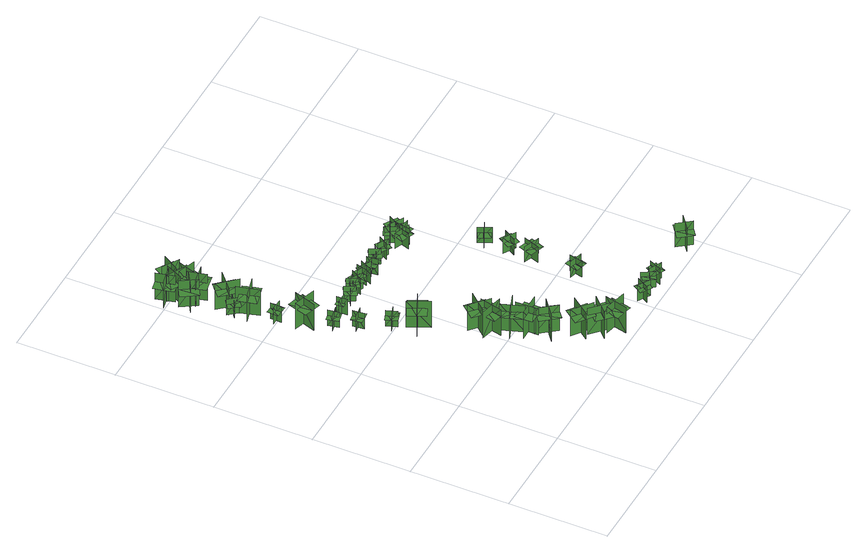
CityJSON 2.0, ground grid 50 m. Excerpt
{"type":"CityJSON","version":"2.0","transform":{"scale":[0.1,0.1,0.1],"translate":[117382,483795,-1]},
"CityObjects":{
"tree1":{"type":"SolitaryVegetationObject","geometry":[{"type":"MultiSurface","lod":"1","boundaries":[[[0,1,2]],[[0,2,3]],[[4,5,6]],[[4,6,7]],[[8,9,10]],[[8,10,11]],[[8,12,13]],[[8,13,9]]]}]},
"tree2":{"type":"SolitaryVegetationObject","geometry":[{"type":"MultiSurface","lod":"1","boundaries":[[[14,15,16]],[[14,16,17]],[[18,19,20]],[[18,20,21]],[[22,23,24]],[[22,24,25]],[[22,26,27]],[[22,27,23]]]}]},
"tree3":{"type":"SolitaryVegetationObject","geometry":[{"type":"MultiSurface","lod":"1","boundaries":[[[28,29,30]],[[28,30,31]],[[32,33,34]],[[32,34,35]],[[36,37,38]],[[36,38,39]],[[36,40,41]],[[36,41,37]]]}]},
"tree4":{"type":"SolitaryVegetationObject","geometry":[{"type":"MultiSurface","lod":"1","boundaries":[[[42,43,44]],[[42,44,45]],[[46,47,48]],[[46,48,49]],[[50,51,52]],[[50,52,53]],[[50,54,55]],[[50,55,51]]]}]},
"tree5":{"type":"SolitaryVegetationObject","geometry":[{"type":"MultiSurface","lod":"1","boundaries":[[[56,57,58]],[[56,58,59]],[[60,61,62]],[[60,62,63]],[[64,65,66]],[[64,66,67]],[[64,68,69]],[[64,69,65]]]}]},
"tree6":{"type":"SolitaryVegetationObject","geometry":[{"type":"MultiSurface","lod":"1","boundaries":[[[70,71,72]],[[70,72,73]],[[74,75,76]],[[74,76,77]],[[78,79,80]],[[78,80,81]],[[78,82,83]],[[78,83,79]]]}]},
"tree7":{"type":"SolitaryVegetationObject","geometry":[{"type":"MultiSurface","lod":"1","boundaries":[[[84,85,86]],[[84,86,87]],[[88,89,90]],[[88,90,91]],[[92,93,94]],[[92,94,95]],[[92,96,97]],[[92,97,93]]]}]},
"tree8":{"type":"SolitaryVegetationObject","geometry":[{"type":"MultiSurface","lod":"1","boundaries":[[[98,99,100]],[[98,100,101]],[[102,103,104]],[[102,104,105]],[[106,107,108]],[[106,108,109]],[[106,110,111]],[[106,111,107]]]}]},
"tree9":{"type":"SolitaryVegetationObject","geometry":[{"type":"MultiSurface","lod":"1","boundaries":[[[112,113,114]],[[112,114,115]],[[116,117,118]],[[116,118,119]],[[120,121,122]],[[120,122,123]],[[120,124,125]],[[120,125,121]]]}]},
"tree10":{"type":"SolitaryVegetationObject","geometry":[{"type":"MultiSurface","lod":"1","boundaries":[[[126,127,128]],[[126,128,129]],[[130,131,132]],[[130,132,133]],[[134,135,136]],[[134,136,137]],[[134,138,139]],[[134,139,135]]]}]},
"tree11":{"type":"SolitaryVegetationObject","geometry":[{"type":"MultiSurface","lod":"1","boundaries":[[[140,141,142]],[[140,142,143]],[[144,145,146]],[[144,146,147]],[[148,149,150]],[[148,150,151]],[[148,152,153]],[[148,153,149]]]}]},
"tree12":{"type":"SolitaryVegetationObject","geometry":[{"type":"MultiSurface","lod":"1","boundaries":[[[154,155,156]],[[154,156,157]],[[158,159,160]],[[158,160,161]],[[162,163,164]],[[162,164,165]],[[162,166,167]],[[162,167,163]]]}]},
"tree13":{"type":"SolitaryVegetationObject","geometry":[{"type":"MultiSurface","lod":"1","boundaries":[[[168,169,170]],[[168,170,171]],[[172,173,174]],[[172,174,175]],[[176,177,178]],[[176,178,179]],[[176,180,181]],[[176,181,177]]]}]},
"tree14":{"type":"SolitaryVegetationObject","geometry":[{"type":"MultiSurface","lod":"1","boundaries":[[[182,183,184]],[[182,184,185]],[[186,187,188]],[[186,188,189]],[[190,191,192]],[[190,192,193]],[[190,194,195]],[[190,195,191]]]}]},
"tree15":{"type":"SolitaryVegetationObject","geometry":[{"type":"MultiSurface","lod":"1","boundaries":[[[196,197,198]],[[196,198,199]],[[200,201,202]],[[200,202,203]],[[204,205,206]],[[204,206,207]],[[204,207,208]],[[204,208,209]]]}]},
"tree16":{"type":"SolitaryVegetationObject","geometry":[{"type":"MultiSurface","lod":"1","boundaries":[[[210,211,212]],[[210,212,213]],[[214,215,216]],[[214,216,217]],[[218,219,220]],[[218,220,221]],[[218,222,223]],[[218,223,219]]]}]},
"tree17":{"type":"SolitaryVegetationObject","geometry":[{"type":"MultiSurface","lod":"1","boundaries":[[[224,225,226]],[[224,226,227]],[[228,229,230]],[[228,230,231]],[[232,233,234]],[[232,234,235]],[[232,236,237]],[[232,237,233]]]}]},
"tree18":{"type":"SolitaryVegetationObject","geometry":[{"type":"MultiSurface","lod":"1","boundaries":[[[238,239,240]],[[238,240,241]],[[242,243,244]],[[242,244,245]],[[246,247,248]],[[246,248,249]],[[246,250,251]],[[246,251,247]]]}]},
"tree19":{"type":"SolitaryVegetationObject","geometry":[{"type":"MultiSurface","lod":"1","boundaries":[[[252,253,254]],[[252,254,255]],[[256,257,258]],[[256,258,259]],[[260,261,262]],[[260,262,263]],[[260,264,265]],[[260,265,261]]]}]},
"tree20":{"type":"SolitaryVegetationObject","geometry":[{"type":"MultiSurface","lod":"1","boundaries":[[[266,267,268]],[[266,268,269]],[[270,271,272]],[[270,272,273]],[[274,275,276]],[[274,276,277]],[[274,278,279]],[[274,279,275]]]}]},
"tree21":{"type":"SolitaryVegetationObject","geometry":[{"type":"MultiSurface","lod":"1","boundaries":[[[280,281,282]],[[280,282,283]],[[284,285,286]],[[284,286,287]],[[288,289,290]],[[288,290,291]],[[288,292,293]],[[288,293,289]]]}]},
"tree22":{"type":"SolitaryVegetationObject","geometry":[{"type":"MultiSurface","lod":"1","boundaries":[[[294,295,296]],[[294,296,297]],[[298,299,300]],[[298,300,301]],[[302,303,304]],[[302,304,305]],[[302,306,307]],[[302,307,303]]]}]},
"tree23":{"type":"SolitaryVegetationObject","geometry":[{"type":"MultiSurface","lod":"1","boundaries":[[[308,309,310]],[[308,310,311]],[[312,313,314]],[[312,314,315]],[[316,317,318]],[[316,318,319]],[[316,320,321]],[[316,321,317]]]}]},
"tree24":{"type":"SolitaryVegetationObject","geometry":[{"type":"MultiSurface","lod":"1","boundaries":[[[322,323,324]],[[322,324,325]],[[326,327,328]],[[326,328,329]],[[330,331,332]],[[330,332,333]],[[330,334,335]],[[330,335,331]]]}]},
"tree25":{"type":"SolitaryVegetationObject","geometry":[{"type":"MultiSurface","lod":"1","boundaries":[[[336,337,338]],[[336,338,339]],[[340,341,342]],[[340,342,343]],[[344,345,346]],[[344,346,347]],[[344,348,349]],[[344,349,345]]]}]},
"tree26":{"type":"SolitaryVegetationObject","geometry":[{"type":"MultiSurface","lod":"1","boundaries":[[[350,351,352]],[[350,352,353]],[[354,355,356]],[[354,356,357]],[[358,359,360]],[[358,360,361]],[[358,362,363]],[[358,363,359]]]}]},
"tree27":{"type":"SolitaryVegetationObject","geometry":[{"type":"MultiSurface","lod":"1","boundaries":[[[364,365,366]],[[364,366,367]],[[368,369,370]],[[368,370,371]],[[372,373,374]],[[372,374,375]],[[372,376,377]],[[372,377,373]]]}]},
"tree28":{"type":"SolitaryVegetationObject","geometry":[{"type":"MultiSurface","lod":"1","boundaries":[[[378,379,380]],[[378,380,381]],[[382,383,384]],[[382,384,385]],[[386,387,388]],[[386,388,389]],[[386,390,391]],[[386,391,387]]]}]},
"tree29":{"type":"SolitaryVegetationObject","geometry":[{"type":"MultiSurface","lod":"1","boundaries":[[[392,393,394]],[[392,394,395]],[[396,397,398]],[[396,398,399]],[[400,401,402]],[[400,402,403]],[[400,403,404]],[[400,404,405]]]}]},
"tree30":{"type":"SolitaryVegetationObject","geometry":[{"type":"MultiSurface","lod":"1","boundaries":[[[406,407,408]],[[406,408,409]],[[410,411,412]],[[410,412,413]],[[414,415,416]],[[414,416,417]],[[414,418,419]],[[414,419,415]]]}]},
"tree31":{"type":"SolitaryVegetationObject","geometry":[{"type":"MultiSurface","lod":"1","boundaries":[[[420,421,422]],[[420,422,423]],[[424,425,426]],[[424,426,427]],[[428,429,430]],[[428,430,431]],[[428,432,433]],[[428,433,429]]]}]},
"tree32":{"type":"SolitaryVegetationObject","geometry":[{"type":"MultiSurface","lod":"1","boundaries":[[[434,435,436]],[[434,436,437]],[[438,439,440]],[[438,440,441]],[[442,443,444]],[[442,444,445]],[[442,446,447]],[[442,447,443]]]}]},
"tree33":{"type":"SolitaryVegetationObject","geometry":[{"type":"MultiSurface","lod":"1","boundaries":[[[448,449,450]],[[448,450,451]],[[452,453,454]],[[452,454,455]],[[456,457,458]],[[456,458,459]],[[456,460,461]],[[456,461,457]]]}]},
"tree34":{"type":"SolitaryVegetationObject","geometry":[{"type":"MultiSurface","lod":"1","boundaries":[[[462,463,464]],[[462,464,465]],[[466,467,468]],[[466,468,469]],[[470,471,472]],[[470,472,473]],[[470,474,475]],[[470,475,471]]]}]},
"tree35":{"type":"SolitaryVegetationObject","geometry":[{"type":"MultiSurface","lod":"1","boundaries":[[[476,477,478]],[[476,478,479]],[[480,481,482]],[[480,482,483]],[[484,485,486]],[[484,486,487]],[[484,485,488]],[[484,488,489]]]}]},
"tree36":{"type":"SolitaryVegetationObject","geometry":[{"type":"MultiSurface","lod":"1","boundaries":[[[490,491,492]],[[490,492,493]],[[494,495,496]],[[494,496,497]],[[498,499,500]],[[498,500,501]],[[498,502,503]],[[498,503,499]]]}]},
"tree37":{"type":"SolitaryVegetationObject","geometry":[{"type":"MultiSurface","lod":"1","boundaries":[[[504,505,506]],[[504,506,507]],[[508,509,510]],[[508,510,511]],[[512,513,514]],[[512,514,515]],[[512,515,516]],[[512,516,517]]]}]},
"tree38":{"type":"SolitaryVegetationObject","geometry":[{"type":"MultiSurface","lod":"1","boundaries":[[[518,519,520]],[[518,520,521]],[[522,523,524]],[[522,524,525]],[[526,527,528]],[[526,528,529]],[[526,529,530]],[[526,530,531]]]}]},
"tree39":{"type":"SolitaryVegetationObject","geometry":[{"type":"MultiSurface","lod":"1","boundaries":[[[532,533,534]],[[532,534,535]],[[536,537,538]],[[536,538,539]],[[540,541,542]],[[540,542,543]],[[540,544,545]],[[540,545,541]]]}]},
"tree40":{"type":"SolitaryVegetationObject","geometry":[{"type":"MultiSurface","lod":"1","boundaries":[[[546,547,548]],[[546,548,549]],[[550,551,552]],[[550,552,553]],[[554,555,556]],[[554,556,557]],[[554,557,558]],[[554,558,559]]]}]},
"tree41":{"type":"SolitaryVegetationObject","geometry":[{"type":"MultiSurface","lod":"1","boundaries":[[[560,561,562]],[[560,562,563]],[[564,565,566]],[[564,566,567]],[[568,569,570]],[[568,570,571]],[[568,569,572]],[[568,572,573]]]}]},
"tree42":{"type":"SolitaryVegetationObject","geometry":[{"type":"MultiSurface","lod":"1","boundaries":[[[574,575,576]],[[574,576,577]],[[578,579,580]],[[578,580,581]],[[582,583,584]],[[582,584,585]],[[582,585,586]],[[582,586,587]]]}]},
"tree43":{"type":"SolitaryVegetationObject","geometry":[{"type":"MultiSurface","lod":"1","boundaries":[[[588,589,590]],[[588,590,591]],[[592,593,594]],[[592,594,595]],[[596,597,598]],[[596,598,599]],[[596,597,600]],[[596,600,601]]]}]},
"tree44":{"type":"SolitaryVegetationObject","geometry":[{"type":"MultiSurface","lod":"1","boundaries":[[[602,603,604]],[[602,604,605]],[[606,607,608]],[[606,608,609]],[[610,611,612]],[[610,612,613]],[[610,614,615]],[[610,615,611]]]}]}
},
"vertices":[
[228,1282,7],[240,1226,7],[240,1226,101],[228,1282,101],[204,1245,7],[260,1257,7],[260,1257,101],[204,1245,101],[204,1245,71],[260,1257,71],[254,1287,71],[198,1276,71],[211,1215,71],[267,1227,71],
[175,1324,4],[211,1437,4],[211,1437,161],[175,1324,161],[258,1368,4],[145,1403,4],[145,1403,161],[258,1368,161],[178,1334,120],[211,1437,120],[166,1451,120],[134,1348,120],[223,1320,120],[255,1423,120],
[189,1506,5],[133,1509,5],[133,1509,100],[189,1506,100],[160,1538,5],[157,1481,5],[157,1481,100],[160,1538,100],[160,1538,69],[157,1481,69],[188,1479,69],[191,1536,69],[129,1540,69],[126,1483,69],
[93,1728,5],[129,1684,5],[129,1684,99],[93,1728,99],[89,1685,5],[133,1721,5],[133,1721,99],[89,1685,99],[89,1685,69],[133,1721,69],[114,1745,69],[69,1709,69],[108,1661,69],[153,1696,69],
[251,1150,5],[308,1156,5],[308,1156,99],[251,1150,99],[285,1123,5],[279,1180,5],[279,1180,99],[285,1123,99],[285,1123,68],[279,1180,68],[248,1176,68],[254,1120,68],[316,1126,68],[310,1183,68],
[208,1655,4],[94,1624,4],[94,1624,161],[208,1655,161],[127,1701,4],[158,1587,4],[158,1587,161],[127,1701,161],[199,1652,120],[94,1624,120],[106,1579,120],[211,1607,120],[187,1697,120],[82,1669,120],
[120,1936,1],[40,1885,1],[40,1885,159],[120,1936,159],[48,1951,1],[100,1872,1],[100,1872,159],[48,1951,159],[48,1951,108],[100,1872,108],[143,1900,108],[92,1980,108],[5,1923,108],[56,1844,108],
[345,1045,5],[363,991,5],[363,991,100],[345,1045,100],[326,1006,5],[380,1024,5],[380,1024,100],[326,1006,100],[326,1006,69],[380,1024,69],[370,1054,69],[316,1036,69],[335,977,69],[389,994,69],
[51,2071,2],[72,1978,2],[72,1978,160],[51,2071,160],[13,2009,2],[105,2030,2],[105,2030,160],[13,2009,160],[13,2009,108],[105,2030,108],[94,2081,108],[1,2060,108],[24,1959,108],[117,1980,108],
[184,1705,3],[105,1792,3],[105,1792,159],[184,1705,159],[189,1798,3],[101,1719,3],[101,1719,159],[189,1798,159],[178,1712,119],[105,1792,119],[71,1761,119],[143,1681,119],[212,1743,119],[140,1824,119],
[343,885,4],[450,934,4],[450,934,160],[343,885,160],[431,853,4],[381,960,4],[381,960,160],[431,853,160],[352,889,120],[450,934,120],[430,977,120],[332,931,120],[372,847,120],[470,892,120],
[142,1971,2],[57,2014,2],[57,2014,160],[142,1971,160],[118,2040,2],[76,1955,2],[76,1955,160],[118,2040,160],[118,2040,109],[76,1955,109],[122,1932,109],[165,2017,109],[72,2063,109],[29,1978,109],
[125,1944,2],[145,1851,2],[145,1851,160],[125,1944,160],[86,1882,2],[179,1902,2],[179,1902,160],[86,1882,160],[86,1882,109],[179,1902,109],[168,1953,109],[75,1933,109],[96,1832,109],[189,1851,109],
[548,661,3],[522,545,3],[522,545,159],[548,661,159],[469,611,3],[584,584,3],[584,584,159],[469,611,159],[546,651,119],[522,545,119],[567,535,119],[591,640,119],[500,661,119],[476,556,119],
[359,1263,7],[305,1262,7],[305,1262,100],[359,1263,100],[333,1288,7],[333,1288,100],[334,1234,100],[334,1234,7],[333,1286,70],[311,1286,70],[311,1242,70],[334,1242,70],[357,1243,70],[356,1286,70],
[570,618,5],[481,696,5],[481,696,161],[570,618,161],[563,711,5],[485,622,5],[485,622,161],[563,711,161],[562,625,121],[481,696,121],[450,660,121],[532,590,121],[593,660,121],[512,731,121],
[593,458,3],[553,569,3],[553,569,159],[593,458,159],[632,542,3],[521,503,3],[521,503,159],[632,542,159],[589,467,119],[553,569,119],[509,553,119],[545,451,119],[633,483,119],[597,585,119],
[664,446,6],[546,444,6],[546,444,162],[664,446,162],[597,510,6],[599,392,6],[599,392,162],[597,510,162],[654,446,122],[546,444,122],[547,397,122],[655,399,122],[653,492,122],[545,491,122],
[131,1913,3],[164,2002,3],[164,2002,160],[131,1913,160],[197,1944,3],[108,1977,3],[108,1977,160],[197,1944,160],[197,1944,109],[108,1977,109],[90,1928,109],[179,1895,109],[215,1993,109],[126,2026,109],
[596,412,4],[669,320,4],[669,320,161],[596,412,161],[586,320,4],[678,393,4],[678,393,161],[586,320,161],[602,405,120],[669,320,120],[706,348,120],[639,433,120],[566,376,120],[632,291,120],
[172,2080,2],[123,1999,2],[123,1999,159],[172,2080,159],[102,2062,2],[183,2013,2],[183,2013,159],[102,2062,159],[102,2062,108],[183,2013,108],[210,2057,108],[128,2106,108],[75,2018,108],[156,1969,108],
[752,188,5],[658,259,5],[658,259,161],[752,188,161],[739,280,5],[668,186,5],[668,186,161],[739,280,161],[744,194,121],[658,259,121],[630,221,121],[716,156,121],[772,231,121],[686,296,121],
[794,197,5],[711,112,5],[711,112,161],[794,197,161],[701,195,5],[785,113,5],[785,113,161],[701,195,161],[787,190,121],[711,112,121],[745,80,121],[820,157,121],[754,222,121],[678,145,121],
[409,1291,5],[438,1242,5],[438,1242,99],[409,1291,99],[398,1249,5],[448,1278,5],[448,1278,99],[398,1249,99],[398,1249,68],[448,1278,68],[432,1305,68],[383,1276,68],[414,1222,68],[463,1251,68],
[787,42,4],[814,157,4],[814,157,161],[787,42,161],[866,92,4],[751,119,4],[751,119,161],[866,92,161],[789,52,120],[814,157,120],[768,168,120],[744,62,120],[835,41,120],[859,147,120],
[462,1304,5],[491,1255,5],[491,1255,99],[462,1304,99],[451,1262,5],[500,1291,5],[500,1291,99],[451,1262,99],[451,1262,69],[500,1291,69],[484,1318,69],[435,1289,69],[467,1235,69],[516,1264,69],
[523,1301,8],[485,1241,8],[485,1241,102],[523,1301,102],[468,1289,8],[528,1250,8],[528,1250,102],[468,1289,102],[520,1296,77],[485,1241,77],[508,1226,77],[543,1281,77],[496,1311,77],[461,1256,77],
[569,1300,7],[553,1245,7],[553,1245,101],[569,1300,101],[531,1279,7],[585,1263,7],[585,1263,101],[531,1279,101],[531,1279,70],[585,1263,70],[594,1293,70],[539,1309,70],[522,1249,70],[577,1233,70],
[616,1253,7],[554,1285,7],[554,1285,100],[616,1253,100],[602,1295,7],[602,1295,100],[570,1233,100],[570,1233,7],[602,1295,71],[576,1309,71],[551,1259,71],[576,1246,71],[602,1232,71],[628,1282,71],
[609,1259,7],[666,1263,7],[666,1263,101],[609,1259,101],[642,1230,7],[638,1287,7],[638,1287,101],[642,1230,101],[642,1230,71],[638,1287,71],[607,1285,71],[611,1228,71],[673,1232,71],[669,1289,71],
[1067,54,5],[1007,92,5],[1007,92,99],[1067,54,99],[1054,109,5],[1016,49,5],[1016,49,99],[1054,109,99],[1062,58,75],[1007,92,75],[992,68,75],[1047,34,75],[1076,81,75],[1021,116,75],
[687,1301,7],[715,1251,7],[715,1251,101],[687,1301,101],[676,1258,7],[725,1287,7],[725,1287,101],[676,1258,101],[676,1258,70],[725,1287,70],[710,1314,70],[660,1285,70],[691,1231,70],[741,1260,70],
[1093,119,5],[1130,59,5],[1130,59,99],[1093,119,99],[1081,65,5],[1141,102,5],[1141,102,99],[1081,65,99],[1096,114,75],[1130,59,75],[1154,74,75],[1120,129,75],[1072,99,75],[1107,44,75],
[784,1290,8],[754,1241,8],[754,1241,102],[784,1290,102],[741,1279,8],[790,1249,8],[790,1249,102],[741,1279,102],[741,1279,71],[790,1249,71],[806,1276,71],[758,1306,71],[725,1253,71],[773,1223,71],
[1061,460,5],[1042,392,5],[1042,392,99],[1061,460,99],[1019,437,5],[1087,418,5],[1087,418,99],[1019,437,99],[1058,461,67],[1039,393,67],[1073,383,67],[1092,451,67],[1012,401,67],[1031,469,67],
[1185,114,5],[1154,51,5],[1154,51,99],[1185,114,99],[1132,96,5],[1196,64,5],[1196,64,99],[1132,96,99],[1182,109,75],[1154,51,75],[1179,38,75],[1207,96,75],[1157,121,75],[1128,63,75],
[920,1209,7],[839,1240,7],[839,1240,100],[920,1209,100],[894,1265,7],[863,1185,7],[863,1185,100],[894,1265,100],[893,1262,74],[858,1275,74],[830,1201,74],[865,1188,74],[900,1175,74],[928,1248,74],
[1070,695,9],[1041,615,9],[1041,615,102],[1070,695,102],[1015,669,9],[1096,639,9],[1096,639,102],[1015,669,102],[1018,668,76],[1005,632,76],[1079,605,76],[1092,640,76],[1105,676,76],[1031,703,76],
[882,1253,6],[858,1304,6],[858,1304,101],[882,1253,101],[897,1294,6],[845,1270,6],[845,1270,101],[897,1294,101],[897,1294,70],[845,1270,70],[859,1242,70],[910,1266,70],[884,1322,70],[832,1298,70],
[861,1247,6],[945,1229,6],[945,1229,99],[861,1247,99],[895,1196,6],[912,1280,6],[912,1280,99],[895,1196,99],[895,1199,73],[932,1192,73],[948,1269,73],[911,1277,73],[875,1284,73],[859,1207,73],
[1041,736,7],[1077,797,7],[1077,797,101],[1041,736,101],[1088,748,7],[1027,784,7],[1027,784,101],[1088,748,101],[1043,735,70],[1079,796,70],[1048,813,70],[1013,753,70],[1103,781,70],[1068,720,70],
[951,1254,6],[877,1296,6],[877,1296,99],[951,1254,99],[934,1313,6],[892,1238,6],[892,1238,99],[934,1313,99],[933,1310,73],[900,1329,73],[861,1260,73],[894,1241,73],[926,1223,73],[965,1291,73],
[1086,909,7],[1022,878,7],[1022,878,101],[1086,909,101],[1041,924,7],[1071,861,7],[1071,861,101],[1041,924,101],[1085,911,69],[1021,880,69],[1037,848,69],[1100,879,69],[1009,906,69],[1073,936,69],
[1482,95,4],[1414,42,4],[1414,42,146],[1482,95,146],[1417,103,4],[1469,36,4],[1469,36,146],[1417,103,146],[1417,103,99],[1469,36,99],[1506,64,99],[1453,132,99],[1380,74,99],[1432,7,99]
]}
